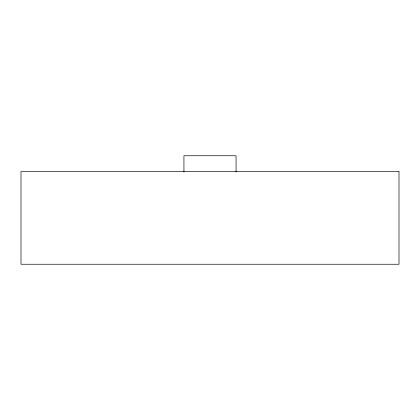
<?xml version="1.0" encoding="UTF-8"?>
<svg xmlns="http://www.w3.org/2000/svg" width="420" height="420" viewBox="0 0 420 420"><rect width="100%" height="100%" fill="white"/><g stroke="black" fill="none" stroke-linecap="round" stroke-linejoin="round"><path stroke-width="0.63" d="M236.061 172.042L236.061 155.752L183.939 155.752L183.939 172.042M399 171.617L21 171.617L21 264.248L399 264.248L399 171.617"/></g></svg>
